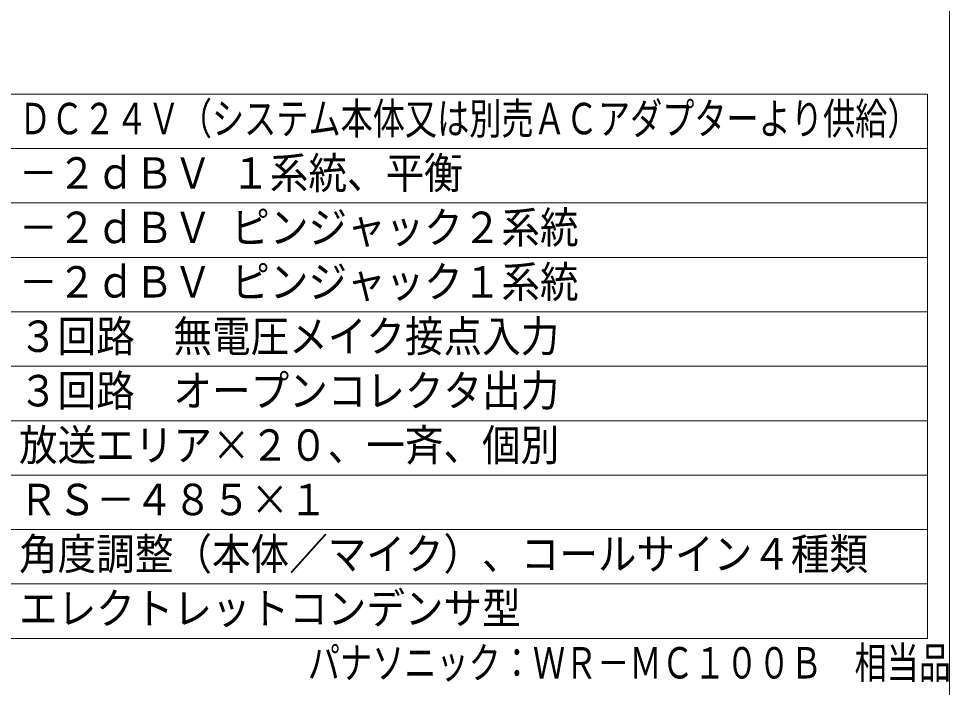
# Model space of a CAD drawing. Units: millimetres, scale not verified. Extents: x -811 to 811, y -280 to 280.
# Drawn here: x -367.1 to -281.6, y 2 to 63.5 of the extents above; entities that cross this region are included whole.
import ezdxf
from ezdxf.enums import TextEntityAlignment as Align

# ---------------------------------------------------------------- set-up
doc = ezdxf.new("R2010")
doc.units = ezdxf.units.MM
doc.header["$LTSCALE"] = 2
for name, color, linetype, lineweight in [('0-0_WAKU', 4, 'Continuous', 9), ('0-1_MOJI1', 7, 'Continuous', 9), ('0-5_WAKU-M', 7, 'Continuous', 9)]:
    doc.layers.add(name, color=color, linetype=linetype, lineweight=lineweight)
doc.layers.add('0-3_相当品', color=4, linetype='Continuous')
doc.styles.add('ＭＳ ゴシック', font='')
doc.styles.get('ＭＳ ゴシック').set_extended_font_data('MS Gothic')

msp = doc.modelspace()

# ---------------------------------------------------------------- linework, layer by layer
at = {"layer": '0-0_WAKU', "color": 3}
for p, q in [((-408.595, 56.536), (-283.595, 56.536)), ((-283.595, 56.536), (-283.595, 6.536)), ((-283.595, 6.536), (-408.595, 6.536))]:
    msp.add_line(p, q, dxfattribs=at)
at = {"layer": '0-0_WAKU'}
for p, q in [((-408.595, 51.536), (-283.595, 51.536)), ((-408.595, 46.536), (-283.595, 46.536)), ((-408.595, 41.536), (-283.595, 41.536)), ((-408.595, 36.536), (-283.595, 36.536)), ((-408.595, 31.536), (-283.595, 31.536)), ((-408.595, 26.536), (-283.595, 26.536)), ((-408.595, 21.536), (-283.595, 21.536)), ((-408.595, 16.536), (-283.595, 16.536)), ((-408.595, 11.536), (-283.595, 11.536))]:
    msp.add_line(p, q, dxfattribs=at)
at = {"layer": '0-5_WAKU-M'}
msp.add_line((-281.595, 241.536), (-281.595, -238.464), dxfattribs=at)

# ---------------------------------------------------------------- texts
at = {"layer": '0-1_MOJI1', "style": 'ＭＳ ゴシック'}
for s, width, p in [('ＤＣ２４Ｖ（システム本体又は別売ＡＣアダプターより供給）', 0.75, (-367.095, 51.981)), ('－２ｄＢＶ １系統、平衡', 0.9, (-367.095, 46.981)), ('－２ｄＢＶ ピンジャック２系統', 0.9, (-367.095, 41.981)), ('－２ｄＢＶ ピンジャック１系統', 0.9, (-367.095, 36.981)), ('３回路\u3000無電圧メイク接点入力', 0.9, (-367.095, 31.981)), ('３回路\u3000オープンコレクタ出力', 0.9, (-367.095, 26.981)), ('放送エリア×２０、一斉、個別', 0.9, (-367.095, 21.981)), ('ＲＳ－４８５×１', 0.9, (-367.095, 16.981)), ('角度調整（本体／マイク）、コールサイン４種類', 0.9, (-367.095, 11.981)), ('エレクトレットコンデンサ型', 0.9, (-367.095, 6.981))]:
    msp.add_text(s, height=2.889, dxfattribs=dict(at, width=width)).set_placement(p, align=Align.BOTTOM_LEFT)
at = {"layer": '0-3_相当品', "style": 'ＭＳ ゴシック', "width": 0.75}
msp.add_text('パナソニック：ＷＲ－ＭＣ１００Ｂ\u3000相当品', height=2.889, dxfattribs=at).set_placement((-340.555, 1.981), align=Align.BOTTOM_LEFT)

doc.saveas('drawing.dxf')
